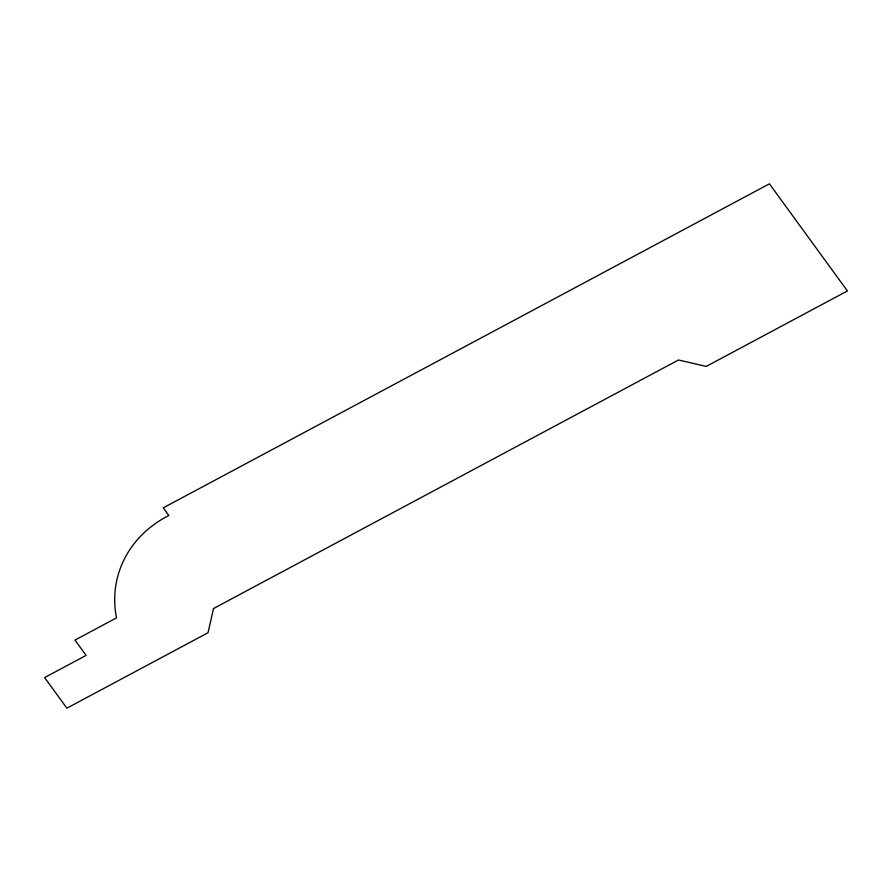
<?xml version="1.0" encoding="UTF-8"?>
<svg xmlns="http://www.w3.org/2000/svg" width="892" height="892" viewBox="0 0 892 892"><rect width="100%" height="100%" fill="white"/><g stroke="black" fill="none" stroke-linecap="round" stroke-linejoin="round"><path stroke-width="1.34" d="M213.5 608.545L208.037 632.729L66.878 708.181L44.6 677.574L86.111 655.386L74.973 640.077L116.495 617.888A118.279 102.948 14 0 1 168.833 515.487L163.269 507.838L769.417 183.819L847.4 290.948L706.241 366.411L678.5 359.978L213.5 608.545"/></g></svg>
